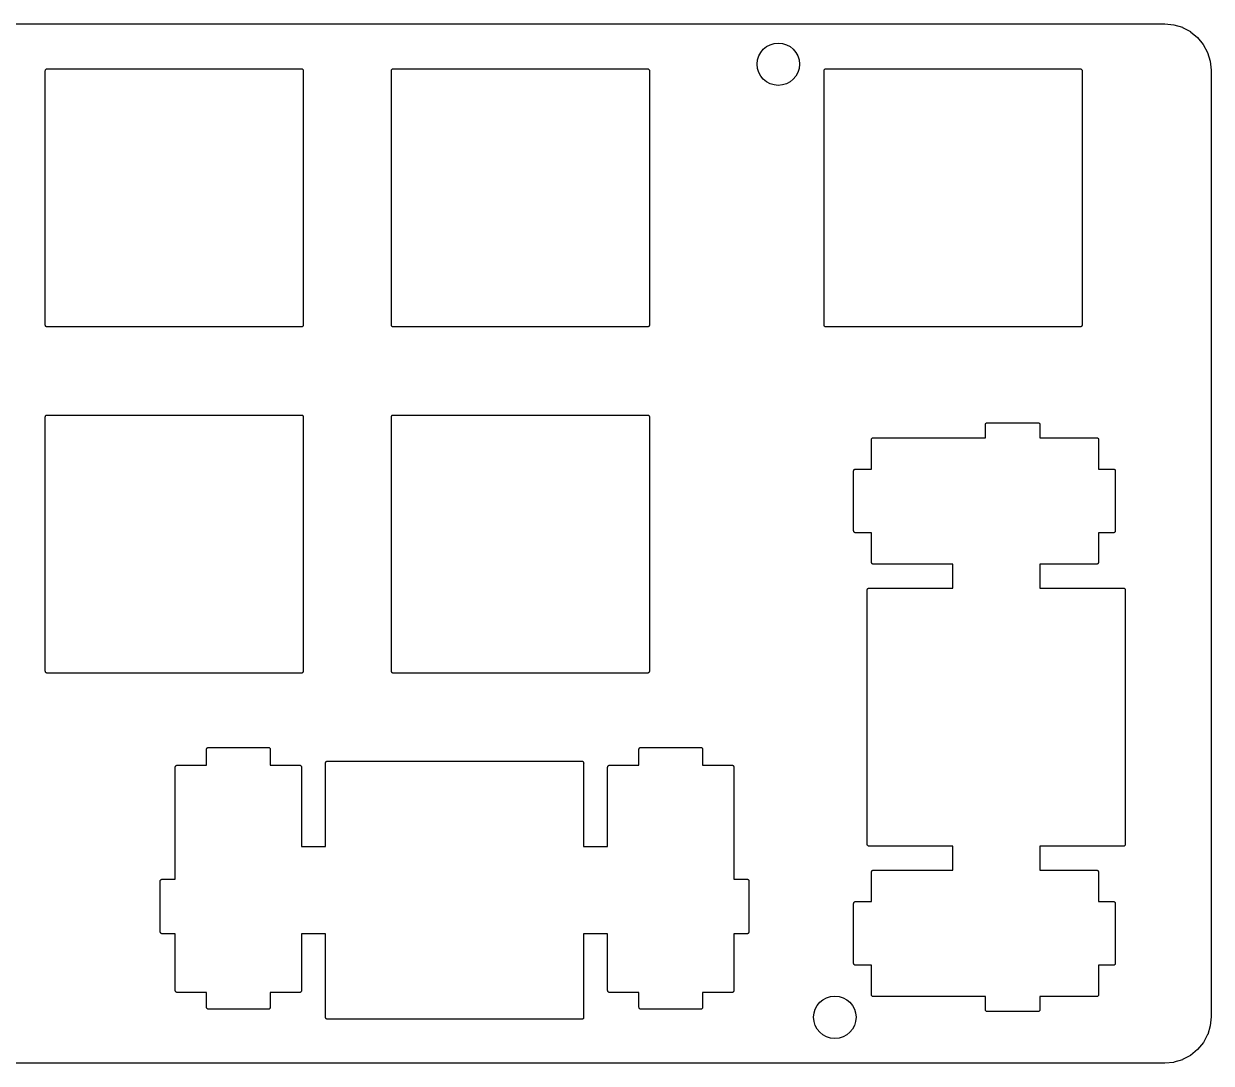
# Model space of a CAD drawing. Extents: x 1.1 to 10.48, y -5.52 to -3.27.
# Drawn here: x 7.903 to 10.476, y -5.518 to -3.266 of the extents above; entities that cross this region are included whole.
import ezdxf

# ---------------------------------------------------------------- set-up
doc = ezdxf.new("R2010")
doc.units = 0
doc.header["$MEASUREMENT"] = 0
doc.layers.get('DEFPOINTS').update_dxf_attribs({"linetype": 'CONTINUOUS'})
doc.layers.add('BLACK', color=7, linetype='CONTINUOUS')

msp = doc.modelspace()

# ---------------------------------------------------------------- linework, layer by layer
at = {"layer": 'BLACK', "linetype": 'CONTINUOUS'}
for p, q in [((1.2006, -3.26646), (10.37525, -3.26616)), ((10.37525, -3.26616), (10.37535, -3.26617)), ((10.37535, -3.26617), (10.37535, -3.26617)), ((10.37535, -3.26617), (10.37535, -3.26617)), ((10.37535, -3.26617), (10.37545, -3.26617)), ((10.37545, -3.26617), (10.37545, -3.26618)), ((10.37545, -3.26618), (10.39475, -3.26815)), ((10.39475, -3.26815), (10.39475, -3.26815)), ((10.39475, -3.26815), (10.39485, -3.26817)), ((10.39485, -3.26817), (10.39495, -3.26819)), ((10.39495, -3.26819), (10.41355, -3.27391)), ((10.41355, -3.27391), (10.41355, -3.27391)), ((10.41355, -3.27391), (10.41365, -3.27395)), ((10.41365, -3.27395), (10.41375, -3.27398)), ((10.41375, -3.27398), (10.43095, -3.28322)), ((10.43095, -3.28322), (10.43095, -3.28323)), ((10.43095, -3.28323), (10.43105, -3.28328)), ((10.43105, -3.28328), (10.43115, -3.28333)), ((10.43115, -3.28333), (10.44615, -3.29573)), ((10.44615, -3.29573), (10.44615, -3.29573)), ((10.44615, -3.29573), (10.44615, -3.29573)), ((10.44615, -3.29573), (10.44615, -3.29573)), ((10.44615, -3.29573), (10.44625, -3.2958)), ((10.44625, -3.2958), (10.44635, -3.29586)), ((10.44635, -3.29586), (10.45865, -3.31095)), ((10.45865, -3.31095), (10.45865, -3.31096)), ((10.45865, -3.31096), (10.45875, -3.31104)), ((10.45875, -3.31104), (10.45875, -3.31111)), ((10.45875, -3.31111), (10.46805, -3.32832)), ((10.46805, -3.32832), (10.46805, -3.32833)), ((10.46805, -3.32833), (10.46805, -3.32842)), ((10.46805, -3.32842), (10.46805, -3.3285)), ((10.46805, -3.3285), (10.47375, -3.34716)), ((7.94939, -3.36783), (7.94946, -3.36706)), ((7.94941, -3.36803), (7.94939, -3.36783)), ((7.94941, -3.91885), (7.94941, -3.36803)), ((7.94946, -3.36706), (7.94969, -3.36632)), ((7.94969, -3.36632), (7.95005, -3.36564)), ((7.95005, -3.36564), (7.95055, -3.36504)), ((7.95055, -3.36504), (7.95115, -3.36455)), ((7.95115, -3.36455), (7.95183, -3.36418)), ((7.95183, -3.36418), (7.95257, -3.36395)), ((7.95257, -3.36395), (7.95315, -3.3639)), ((7.95315, -3.3639), (7.95334, -3.36388)), ((7.95334, -3.36388), (7.95354, -3.3639)), ((7.95354, -3.3639), (8.50429, -3.3639)), ((8.50429, -3.3639), (8.50448, -3.36388)), ((8.50448, -3.36388), (8.50468, -3.3639)), ((8.50468, -3.3639), (8.50526, -3.36395)), ((8.50526, -3.36395), (8.506, -3.36418)), ((8.506, -3.36418), (8.50668, -3.36455)), ((8.50668, -3.36455), (8.50728, -3.36504)), ((8.50728, -3.36504), (8.50777, -3.36564)), ((8.50777, -3.36564), (8.50814, -3.36632)), ((8.50814, -3.36632), (8.50836, -3.36706)), ((8.50836, -3.36706), (8.50844, -3.36783)), ((8.50844, -3.36783), (8.50842, -3.36803)), ((8.50842, -3.36803), (8.50842, -3.91885)), ((8.69939, -3.36783), (8.69946, -3.36706)), ((8.69941, -3.36803), (8.69939, -3.36783)), ((8.69941, -3.91885), (8.69941, -3.36803)), ((8.69946, -3.36706), (8.69969, -3.36632)), ((8.69969, -3.36632), (8.70005, -3.36564)), ((8.70005, -3.36564), (8.70055, -3.36504)), ((8.70055, -3.36504), (8.70115, -3.36455)), ((8.70115, -3.36455), (8.70183, -3.36418)), ((8.70183, -3.36418), (8.70257, -3.36395)), ((8.70257, -3.36395), (8.70315, -3.3639)), ((8.70315, -3.3639), (8.70334, -3.36388)), ((8.70334, -3.36388), (8.70354, -3.3639)), ((8.70354, -3.3639), (9.25429, -3.3639)), ((9.25429, -3.3639), (9.25448, -3.36388)), ((9.25448, -3.36388), (9.25468, -3.3639)), ((9.25468, -3.3639), (9.25526, -3.36395)), ((9.25526, -3.36395), (9.256, -3.36418)), ((9.256, -3.36418), (9.25668, -3.36455)), ((9.25668, -3.36455), (9.25728, -3.36504)), ((9.25728, -3.36504), (9.25777, -3.36564)), ((9.25777, -3.36564), (9.25814, -3.36632)), ((9.25814, -3.36632), (9.25836, -3.36706)), ((9.25836, -3.36706), (9.25844, -3.36783)), ((9.25844, -3.36783), (9.25842, -3.36803)), ((9.25842, -3.36803), (9.25842, -3.91885)), ((9.63687, -3.36783), (9.63694, -3.36706)), ((9.63689, -3.36803), (9.63687, -3.36783)), ((9.63689, -3.91885), (9.63689, -3.36803)), ((9.63694, -3.36706), (9.63717, -3.36632)), ((9.63717, -3.36632), (9.63753, -3.36564)), ((9.63753, -3.36564), (9.63803, -3.36504)), ((9.63803, -3.36504), (9.63863, -3.36455)), ((9.63863, -3.36455), (9.63931, -3.36418)), ((9.63931, -3.36418), (9.64005, -3.36395)), ((9.64005, -3.36395), (9.64063, -3.3639)), ((9.64063, -3.3639), (9.64082, -3.36388)), ((9.64082, -3.36388), (9.64102, -3.3639)), ((9.64102, -3.3639), (10.1918, -3.3639)), ((10.1918, -3.3639), (10.192, -3.36388)), ((10.192, -3.36388), (10.1922, -3.3639)), ((10.1922, -3.3639), (10.1928, -3.36395)), ((10.1928, -3.36395), (10.1935, -3.36418)), ((10.1935, -3.36418), (10.1942, -3.36455)), ((10.1942, -3.36455), (10.1948, -3.36504)), ((10.1948, -3.36504), (10.1953, -3.36564)), ((10.1953, -3.36564), (10.1957, -3.36632)), ((10.1957, -3.36632), (10.1959, -3.36706)), ((10.1959, -3.36706), (10.196, -3.36783)), ((10.196, -3.36783), (10.1959, -3.36803)), ((10.1959, -3.36803), (10.1959, -3.91885)), ((10.47375, -3.34716), (10.47375, -3.34718)), ((10.47375, -3.34718), (10.47375, -3.34727)), ((10.47375, -3.34727), (10.47385, -3.34735)), ((10.47385, -3.34735), (10.47575, -3.36677)), ((10.47575, -3.36677), (10.47575, -3.36678)), ((10.47575, -3.36678), (10.47575, -3.36683)), ((10.47575, -3.36683), (10.47575, -3.36687)), ((10.47575, -3.36687), (10.47575, -3.3671)), ((10.47575, -3.3671), (10.47575, -3.3671)), ((10.47575, -3.3671), (10.47575, -3.36712)), ((10.47575, -3.36712), (10.47575, -3.36714)), ((10.47575, -3.36714), (10.47575, -3.36715)), ((10.47575, -3.36715), (10.47595, -5.41779)), ((7.94939, -3.91904), (7.94941, -3.91885)), ((7.94946, -3.91982), (7.94939, -3.91904)), ((7.94969, -3.92056), (7.94946, -3.91982)), ((7.95005, -3.92124), (7.94969, -3.92056)), ((7.95055, -3.92184), (7.95005, -3.92124)), ((7.95115, -3.92233), (7.95055, -3.92184)), ((7.95183, -3.9227), (7.95115, -3.92233)), ((7.95257, -3.92292), (7.95183, -3.9227)), ((7.95334, -3.923), (7.95257, -3.92292)), ((7.95354, -3.92298), (7.95334, -3.923)), ((8.50429, -3.92298), (7.95354, -3.92298)), ((8.50448, -3.923), (8.50429, -3.92298)), ((8.50468, -3.92298), (8.50448, -3.923)), ((8.50526, -3.92292), (8.50468, -3.92298)), ((8.506, -3.9227), (8.50526, -3.92292)), ((8.50668, -3.92233), (8.506, -3.9227)), ((8.50728, -3.92184), (8.50668, -3.92233)), ((8.50777, -3.92124), (8.50728, -3.92184)), ((8.50814, -3.92056), (8.50777, -3.92124)), ((8.50836, -3.91982), (8.50814, -3.92056)), ((8.50844, -3.91904), (8.50836, -3.91982)), ((8.50842, -3.91885), (8.50844, -3.91904)), ((8.69939, -3.91904), (8.69941, -3.91885)), ((8.69946, -3.91982), (8.69939, -3.91904)), ((8.69969, -3.92056), (8.69946, -3.91982)), ((8.70005, -3.92124), (8.69969, -3.92056)), ((8.70055, -3.92184), (8.70005, -3.92124)), ((8.70115, -3.92233), (8.70055, -3.92184)), ((8.70183, -3.9227), (8.70115, -3.92233)), ((8.70257, -3.92292), (8.70183, -3.9227)), ((8.70334, -3.923), (8.70257, -3.92292)), ((8.70354, -3.92298), (8.70334, -3.923)), ((9.25429, -3.92298), (8.70354, -3.92298)), ((9.25448, -3.923), (9.25429, -3.92298)), ((9.25468, -3.92298), (9.25448, -3.923)), ((9.25526, -3.92292), (9.25468, -3.92298)), ((9.256, -3.9227), (9.25526, -3.92292)), ((9.25668, -3.92233), (9.256, -3.9227)), ((9.25728, -3.92184), (9.25668, -3.92233)), ((9.25777, -3.92124), (9.25728, -3.92184)), ((9.25814, -3.92056), (9.25777, -3.92124)), ((9.25836, -3.91982), (9.25814, -3.92056)), ((9.25844, -3.91904), (9.25836, -3.91982)), ((9.25842, -3.91885), (9.25844, -3.91904)), ((9.63687, -3.91904), (9.63689, -3.91885)), ((9.63694, -3.91982), (9.63687, -3.91904)), ((9.63717, -3.92056), (9.63694, -3.91982)), ((9.63753, -3.92124), (9.63717, -3.92056)), ((9.63803, -3.92184), (9.63753, -3.92124)), ((9.63863, -3.92233), (9.63803, -3.92184)), ((9.63931, -3.9227), (9.63863, -3.92233)), ((9.64005, -3.92292), (9.63931, -3.9227)), ((9.64082, -3.923), (9.64005, -3.92292)), ((9.64102, -3.92298), (9.64082, -3.923)), ((10.1918, -3.92298), (9.64102, -3.92298)), ((10.192, -3.923), (10.1918, -3.92298)), ((10.1922, -3.92298), (10.192, -3.923)), ((10.1928, -3.92292), (10.1922, -3.92298)), ((10.1935, -3.9227), (10.1928, -3.92292)), ((10.1942, -3.92233), (10.1935, -3.9227)), ((10.1948, -3.92184), (10.1942, -3.92233)), ((10.1953, -3.92124), (10.1948, -3.92184)), ((10.1957, -3.92056), (10.1953, -3.92124)), ((10.1959, -3.91982), (10.1957, -3.92056)), ((10.1959, -3.91885), (10.196, -3.91904)), ((10.196, -3.91904), (10.1959, -3.91982)), ((7.94939, -4.11783), (7.94946, -4.11706)), ((7.94946, -4.11706), (7.94969, -4.11632)), ((7.94969, -4.11632), (7.95005, -4.11564)), ((7.95005, -4.11564), (7.95055, -4.11504)), ((7.95055, -4.11504), (7.95115, -4.11455)), ((7.95115, -4.11455), (7.95183, -4.11418)), ((7.95183, -4.11418), (7.95257, -4.11395)), ((7.95257, -4.11395), (7.95315, -4.1139)), ((7.95315, -4.1139), (7.95334, -4.11388)), ((7.95334, -4.11388), (7.95354, -4.1139)), ((7.95354, -4.1139), (8.50429, -4.1139)), ((8.50429, -4.1139), (8.50448, -4.11388)), ((8.50448, -4.11388), (8.50468, -4.1139)), ((8.50468, -4.1139), (8.50526, -4.11395)), ((8.50526, -4.11395), (8.506, -4.11418)), ((8.506, -4.11418), (8.50668, -4.11455)), ((8.50668, -4.11455), (8.50728, -4.11504)), ((8.50728, -4.11504), (8.50777, -4.11564)), ((8.50777, -4.11564), (8.50814, -4.11632)), ((8.50814, -4.11632), (8.50836, -4.11706)), ((8.50836, -4.11706), (8.50844, -4.11783)), ((8.69939, -4.11783), (8.69946, -4.11706)), ((8.69946, -4.11706), (8.69969, -4.11632)), ((8.69969, -4.11632), (8.70005, -4.11564)), ((8.70005, -4.11564), (8.70055, -4.11504)), ((8.70055, -4.11504), (8.70115, -4.11455)), ((8.70115, -4.11455), (8.70183, -4.11418)), ((8.70183, -4.11418), (8.70257, -4.11395)), ((8.70257, -4.11395), (8.70315, -4.1139)), ((8.70315, -4.1139), (8.70334, -4.11388)), ((8.70334, -4.11388), (8.70354, -4.1139)), ((8.70354, -4.1139), (9.25429, -4.1139)), ((9.25429, -4.1139), (9.25448, -4.11388)), ((9.25448, -4.11388), (9.25468, -4.1139)), ((9.25468, -4.1139), (9.25526, -4.11395)), ((9.25526, -4.11395), (9.256, -4.11418)), ((9.256, -4.11418), (9.25668, -4.11455)), ((9.25668, -4.11455), (9.25728, -4.11504)), ((9.25728, -4.11504), (9.25777, -4.11564)), ((9.25777, -4.11564), (9.25814, -4.11632)), ((9.25814, -4.11632), (9.25836, -4.11706)), ((9.25836, -4.11706), (9.25844, -4.11783)), ((7.94941, -4.11803), (7.94939, -4.11783)), ((7.94941, -4.66886), (7.94941, -4.11803)), ((8.50844, -4.11783), (8.50842, -4.11803)), ((8.50842, -4.11803), (8.50842, -4.66886)), ((8.69941, -4.11803), (8.69939, -4.11783)), ((8.69941, -4.66886), (8.69941, -4.11803)), ((9.25844, -4.11783), (9.25842, -4.11803)), ((9.25842, -4.11803), (9.25842, -4.66886)), ((9.98647, -4.13455), (9.98655, -4.13378)), ((9.98649, -4.13474), (9.98647, -4.13455)), ((9.98649, -4.16311), (9.98649, -4.13474)), ((9.98655, -4.13378), (9.98677, -4.13303)), ((9.98677, -4.13303), (9.98714, -4.13235)), ((9.98714, -4.13235), (9.98763, -4.13175)), ((9.98763, -4.13175), (9.98823, -4.13126)), ((9.98823, -4.13126), (9.98892, -4.13089)), ((9.98892, -4.13089), (9.98966, -4.13067)), ((9.98966, -4.13067), (9.99024, -4.13061)), ((9.99024, -4.13061), (9.99043, -4.13059)), ((9.99043, -4.13059), (9.99062, -4.13061)), ((9.99062, -4.13061), (10.1005, -4.13061)), ((10.1005, -4.13061), (10.1007, -4.13059)), ((10.1007, -4.13059), (10.1009, -4.13061)), ((10.1009, -4.13061), (10.1014, -4.13067)), ((10.1014, -4.13067), (10.1022, -4.13089)), ((10.1022, -4.13089), (10.1029, -4.13126)), ((10.1029, -4.13126), (10.1035, -4.13175)), ((10.1035, -4.13175), (10.104, -4.13235)), ((10.104, -4.13235), (10.1043, -4.13303)), ((10.1043, -4.13303), (10.1045, -4.13378)), ((10.1045, -4.13378), (10.1046, -4.13455)), ((10.1046, -4.13455), (10.1046, -4.13474)), ((10.1046, -4.13474), (10.1046, -4.16311)), ((9.73962, -4.16704), (9.7397, -4.16627)), ((9.73964, -4.16724), (9.73962, -4.16704)), ((9.73964, -4.23103), (9.73964, -4.16724)), ((9.7397, -4.16627), (9.73992, -4.16553)), ((9.73992, -4.16553), (9.74029, -4.16485)), ((9.74078, -4.16425), (9.74138, -4.16375)), ((9.74138, -4.16375), (9.74207, -4.16339)), ((9.74207, -4.16339), (9.74281, -4.16316)), ((9.74281, -4.16316), (9.74339, -4.16311)), ((9.74339, -4.16311), (9.74358, -4.16309)), ((9.74358, -4.16309), (9.74377, -4.16311)), ((9.74377, -4.16311), (9.98649, -4.16311)), ((10.1046, -4.16311), (10.2276, -4.16311)), ((10.2276, -4.16311), (10.2278, -4.16309)), ((10.2278, -4.16309), (10.228, -4.16311)), ((10.228, -4.16311), (10.2286, -4.16316)), ((10.2286, -4.16316), (10.2293, -4.16339)), ((10.2293, -4.16339), (10.23, -4.16375)), ((10.23, -4.16375), (10.2306, -4.16425)), ((10.2306, -4.16425), (10.2311, -4.16485)), ((10.2311, -4.16485), (10.2315, -4.16553)), ((10.2315, -4.16553), (10.2317, -4.16627)), ((10.2317, -4.16627), (10.2318, -4.16704)), ((10.2318, -4.16704), (10.2318, -4.16724)), ((10.2318, -4.16724), (10.2318, -4.23103)), ((9.70104, -4.23497), (9.70112, -4.2342)), ((9.70106, -4.23516), (9.70104, -4.23497)), ((9.70106, -4.36471), (9.70106, -4.23516)), ((9.70112, -4.2342), (9.70134, -4.23345)), ((9.70134, -4.23345), (9.70171, -4.23277)), ((9.70171, -4.23277), (9.7022, -4.23217)), ((9.7022, -4.23217), (9.7028, -4.23168)), ((9.7028, -4.23168), (9.70348, -4.23131)), ((9.70348, -4.23131), (9.70422, -4.23109)), ((9.70422, -4.23109), (9.7048, -4.23103)), ((9.7048, -4.23103), (9.705, -4.23101)), ((9.705, -4.23101), (9.70519, -4.23103)), ((9.70519, -4.23103), (9.73964, -4.23103)), ((10.2318, -4.23103), (10.2639, -4.23103)), ((10.2639, -4.23103), (10.2641, -4.23101)), ((10.2641, -4.23101), (10.2643, -4.23103)), ((10.2643, -4.23103), (10.2649, -4.23109)), ((10.2649, -4.23109), (10.2656, -4.23131)), ((10.2656, -4.23131), (10.2663, -4.23168)), ((10.2663, -4.23168), (10.2669, -4.23217)), ((10.2669, -4.23217), (10.2674, -4.23277)), ((10.2674, -4.23277), (10.2677, -4.23345)), ((10.2677, -4.23345), (10.268, -4.2342)), ((10.268, -4.2342), (10.268, -4.23497)), ((10.268, -4.23497), (10.268, -4.23516)), ((10.268, -4.23516), (10.268, -4.36471)), ((9.70104, -4.36491), (9.70106, -4.36471)), ((9.70112, -4.36568), (9.70104, -4.36491)), ((9.70134, -4.36642), (9.70112, -4.36568)), ((9.70171, -4.3671), (9.70134, -4.36642)), ((9.7022, -4.3677), (9.70171, -4.3671)), ((9.7028, -4.36819), (9.7022, -4.3677)), ((9.70348, -4.36856), (9.7028, -4.36819)), ((9.70422, -4.36879), (9.70348, -4.36856)), ((9.7048, -4.36884), (9.70422, -4.36879)), ((9.705, -4.36886), (9.7048, -4.36884)), ((9.70519, -4.36884), (9.705, -4.36886)), ((9.73964, -4.36884), (9.70519, -4.36884)), ((9.73964, -4.43264), (9.73964, -4.36884)), ((10.2639, -4.36884), (10.2318, -4.36884)), ((10.2318, -4.36884), (10.2318, -4.43264)), ((10.2641, -4.36886), (10.2639, -4.36884)), ((10.2643, -4.36884), (10.2641, -4.36886)), ((10.2649, -4.36879), (10.2643, -4.36884)), ((10.2656, -4.36856), (10.2649, -4.36879)), ((10.2663, -4.36819), (10.2656, -4.36856)), ((10.2669, -4.3677), (10.2663, -4.36819)), ((10.2674, -4.3671), (10.2669, -4.3677)), ((10.2677, -4.36642), (10.2674, -4.3671)), ((10.268, -4.36568), (10.2677, -4.36642)), ((10.268, -4.36471), (10.268, -4.36491)), ((10.268, -4.36491), (10.268, -4.36568)), ((9.73962, -4.43283), (9.73964, -4.43264)), ((9.7397, -4.4336), (9.73962, -4.43283)), ((9.73992, -4.43434), (9.7397, -4.4336)), ((9.74029, -4.43503), (9.73992, -4.43434)), ((9.74078, -4.43563), (9.74029, -4.43503)), ((9.74138, -4.43612), (9.74078, -4.43563)), ((9.74207, -4.43649), (9.74138, -4.43612)), ((9.74281, -4.43671), (9.74207, -4.43649)), ((9.74339, -4.43677), (9.74281, -4.43671)), ((9.74358, -4.43679), (9.74339, -4.43677)), ((9.74377, -4.43677), (9.74358, -4.43679)), ((9.91563, -4.43677), (9.74377, -4.43677)), ((9.91563, -4.4889), (9.91563, -4.43677)), ((10.2276, -4.43677), (10.1046, -4.43677)), ((10.1046, -4.43677), (10.1046, -4.4889)), ((10.2278, -4.43679), (10.2276, -4.43677)), ((10.228, -4.43677), (10.2278, -4.43679)), ((10.2286, -4.43671), (10.228, -4.43677)), ((10.2293, -4.43649), (10.2286, -4.43671)), ((10.23, -4.43612), (10.2293, -4.43649)), ((10.2306, -4.43563), (10.23, -4.43612)), ((10.2311, -4.43503), (10.2306, -4.43563)), ((10.2315, -4.43434), (10.2311, -4.43503)), ((10.2317, -4.4336), (10.2315, -4.43434)), ((10.2318, -4.43283), (10.2317, -4.4336)), ((10.2318, -4.43264), (10.2318, -4.43283)), ((9.73061, -4.49283), (9.73068, -4.49206)), ((9.73063, -4.49303), (9.73061, -4.49283)), ((9.73063, -5.0438), (9.73063, -4.49303)), ((9.73068, -4.49206), (9.73091, -4.49132)), ((9.73091, -4.49132), (9.73127, -4.49064)), ((9.73127, -4.49064), (9.73177, -4.49004)), ((9.73177, -4.49004), (9.73237, -4.48955)), ((9.73237, -4.48955), (9.73305, -4.48918)), ((9.73305, -4.48918), (9.73379, -4.48895)), ((9.73379, -4.48895), (9.73437, -4.4889)), ((9.73437, -4.4889), (9.73456, -4.48888)), ((9.73456, -4.48888), (9.73476, -4.4889)), ((9.73476, -4.4889), (9.91563, -4.4889)), ((10.1046, -4.4889), (10.2856, -4.4889)), ((10.2856, -4.4889), (10.2857, -4.48888)), ((10.2857, -4.48888), (10.2859, -4.4889)), ((10.2859, -4.4889), (10.2865, -4.48895)), ((10.2865, -4.48895), (10.2873, -4.48918)), ((10.2873, -4.48918), (10.2879, -4.48955)), ((10.2879, -4.48955), (10.2885, -4.49004)), ((10.2885, -4.49004), (10.289, -4.49064)), ((10.289, -4.49064), (10.2894, -4.49132)), ((10.2894, -4.49132), (10.2896, -4.49206)), ((10.2896, -4.49206), (10.2897, -4.49283)), ((10.2897, -4.49283), (10.2897, -4.49303)), ((10.2897, -4.49303), (10.2897, -5.0438)), ((7.94939, -4.66905), (7.94941, -4.66886)), ((7.94946, -4.66982), (7.94939, -4.66905)), ((7.94969, -4.67057), (7.94946, -4.66982)), ((7.95005, -4.67125), (7.94969, -4.67057)), ((7.95047, -4.67176), (7.95005, -4.67125)), ((7.95055, -4.67185), (7.95047, -4.67176)), ((7.95115, -4.67234), (7.95055, -4.67185)), ((7.95183, -4.67271), (7.95115, -4.67234)), ((7.95257, -4.67293), (7.95183, -4.67271)), ((7.95334, -4.67301), (7.95257, -4.67293)), ((7.95354, -4.67299), (7.95334, -4.67301)), ((8.50429, -4.67299), (7.95354, -4.67299)), ((8.50448, -4.67301), (8.50429, -4.67299)), ((8.50468, -4.67299), (8.50448, -4.67301)), ((8.50526, -4.67293), (8.50468, -4.67299)), ((8.506, -4.67271), (8.50526, -4.67293)), ((8.50668, -4.67234), (8.506, -4.67271)), ((8.50728, -4.67185), (8.50668, -4.67234)), ((8.50777, -4.67125), (8.50728, -4.67185)), ((8.50814, -4.67057), (8.50777, -4.67125)), ((8.50836, -4.66982), (8.50814, -4.67057)), ((8.50844, -4.66905), (8.50836, -4.66982)), ((8.50842, -4.66886), (8.50844, -4.66905)), ((8.69939, -4.66905), (8.69941, -4.66886)), ((8.69946, -4.66982), (8.69939, -4.66905)), ((8.69969, -4.67057), (8.69946, -4.66982)), ((8.70005, -4.67125), (8.69969, -4.67057)), ((8.70047, -4.67176), (8.70005, -4.67125)), ((8.70055, -4.67185), (8.70047, -4.67176)), ((8.70115, -4.67234), (8.70055, -4.67185)), ((8.70183, -4.67271), (8.70115, -4.67234)), ((8.70257, -4.67293), (8.70183, -4.67271)), ((8.70334, -4.67301), (8.70257, -4.67293)), ((8.70354, -4.67299), (8.70334, -4.67301)), ((9.25429, -4.67299), (8.70354, -4.67299)), ((9.25448, -4.67301), (9.25429, -4.67299)), ((9.25468, -4.67299), (9.25448, -4.67301)), ((9.25526, -4.67293), (9.25468, -4.67299)), ((9.256, -4.67271), (9.25526, -4.67293)), ((9.25668, -4.67234), (9.256, -4.67271)), ((9.25728, -4.67185), (9.25668, -4.67234)), ((9.25777, -4.67125), (9.25728, -4.67185)), ((9.25814, -4.67057), (9.25777, -4.67125)), ((9.25836, -4.66982), (9.25814, -4.67057)), ((9.25844, -4.66905), (9.25836, -4.66982)), ((9.25842, -4.66886), (9.25844, -4.66905)), ((8.29885, -4.83807), (8.29893, -4.8373)), ((8.29893, -4.8373), (8.29915, -4.83655)), ((8.29915, -4.83655), (8.29952, -4.83587)), ((8.29952, -4.83587), (8.30001, -4.83527)), ((8.30001, -4.83527), (8.30061, -4.83478)), ((8.30061, -4.83478), (8.30129, -4.83441)), ((8.30129, -4.83441), (8.30203, -4.83419)), ((8.30203, -4.83419), (8.30261, -4.83413)), ((8.30261, -4.83413), (8.30281, -4.83411)), ((8.30281, -4.83411), (8.303, -4.83413)), ((8.303, -4.83413), (8.43255, -4.83413)), ((8.43255, -4.83413), (8.43274, -4.83411)), ((8.43274, -4.83411), (8.43294, -4.83413)), ((8.43294, -4.83413), (8.43352, -4.83419)), ((8.43352, -4.83419), (8.43426, -4.83441)), ((8.43426, -4.83441), (8.43494, -4.83478)), ((8.43494, -4.83478), (8.43554, -4.83527)), ((8.43554, -4.83527), (8.43603, -4.83587)), ((8.43603, -4.83587), (8.4364, -4.83655)), ((8.4364, -4.83655), (8.43662, -4.8373)), ((8.43662, -4.8373), (8.4367, -4.83807)), ((9.23586, -4.83807), (9.23594, -4.8373)), ((9.23594, -4.8373), (9.23616, -4.83655)), ((9.23616, -4.83655), (9.23653, -4.83587)), ((9.23653, -4.83587), (9.23702, -4.83527)), ((9.23702, -4.83527), (9.23762, -4.83478)), ((9.23762, -4.83478), (9.23831, -4.83441)), ((9.23831, -4.83441), (9.23905, -4.83419)), ((9.23905, -4.83419), (9.23963, -4.83413)), ((9.23963, -4.83413), (9.23982, -4.83411)), ((9.23982, -4.83411), (9.24001, -4.83413)), ((9.24001, -4.83413), (9.36956, -4.83413)), ((9.36956, -4.83413), (9.36976, -4.83411)), ((9.36976, -4.83411), (9.36995, -4.83413)), ((9.36995, -4.83413), (9.37053, -4.83419)), ((9.37053, -4.83419), (9.37127, -4.83441)), ((9.37127, -4.83441), (9.37195, -4.83478)), ((9.37195, -4.83478), (9.37255, -4.83527)), ((9.37255, -4.83527), (9.37305, -4.83587)), ((9.37305, -4.83587), (9.37341, -4.83655)), ((9.37341, -4.83655), (9.37364, -4.8373)), ((9.37364, -4.8373), (9.37371, -4.83807)), ((8.29887, -4.83826), (8.29885, -4.83807)), ((8.29887, -4.87271), (8.29887, -4.83826)), ((8.4367, -4.83807), (8.43668, -4.83826)), ((8.43668, -4.83826), (8.43668, -4.87271)), ((9.23588, -4.83826), (9.23586, -4.83807)), ((9.23588, -4.87271), (9.23588, -4.83826)), ((9.37371, -4.83807), (9.37369, -4.83826)), ((9.37369, -4.83826), (9.37369, -4.87271)), ((8.23098, -4.87665), (8.23106, -4.87588)), ((8.231, -4.87684), (8.23098, -4.87665)), ((8.231, -5.11956), (8.231, -4.87684)), ((8.23106, -4.87588), (8.23128, -4.87514)), ((8.23128, -4.87514), (8.23165, -4.87445)), ((8.23165, -4.87445), (8.23214, -4.87385)), ((8.23214, -4.87385), (8.23274, -4.87336)), ((8.23274, -4.87336), (8.23342, -4.873)), ((8.23342, -4.873), (8.23416, -4.87277)), ((8.23416, -4.87277), (8.23474, -4.87271)), ((8.23474, -4.87271), (8.23494, -4.87269)), ((8.23494, -4.87269), (8.23513, -4.87271)), ((8.23513, -4.87271), (8.29887, -4.87271)), ((8.43668, -4.87271), (8.50042, -4.87271)), ((8.50042, -4.87271), (8.50061, -4.87269)), ((8.50061, -4.87269), (8.50081, -4.87271)), ((8.50081, -4.87271), (8.50139, -4.87277)), ((8.50139, -4.87277), (8.50213, -4.873)), ((8.50213, -4.873), (8.50281, -4.87336)), ((8.50281, -4.87336), (8.50341, -4.87385)), ((8.50341, -4.87385), (8.5039, -4.87445)), ((8.5039, -4.87445), (8.50427, -4.87514)), ((8.50427, -4.87514), (8.50449, -4.87588)), ((8.50449, -4.87588), (8.50457, -4.87665)), ((8.50457, -4.87665), (8.50455, -4.87684)), ((8.50455, -4.87684), (8.50455, -5.0487)), ((8.55677, -4.86763), (8.55685, -4.86686)), ((8.55679, -4.86783), (8.55677, -4.86763)), ((8.55679, -5.0487), (8.55679, -4.86783)), ((8.55685, -4.86686), (8.55707, -4.86612)), ((8.55707, -4.86612), (8.55744, -4.86544)), ((8.55744, -4.86544), (8.55793, -4.86484)), ((8.55793, -4.86484), (8.55853, -4.86435)), ((8.55853, -4.86435), (8.55921, -4.86398)), ((8.55921, -4.86398), (8.55996, -4.86375)), ((8.55996, -4.86375), (8.56054, -4.8637)), ((8.56054, -4.8637), (8.56073, -4.86368)), ((8.56073, -4.86368), (8.56092, -4.8637)), ((8.56092, -4.8637), (9.1117, -4.8637)), ((9.1117, -4.8637), (9.11189, -4.86368)), ((9.11189, -4.86368), (9.11208, -4.8637)), ((9.11208, -4.8637), (9.11266, -4.86375)), ((9.11266, -4.86375), (9.1134, -4.86398)), ((9.1134, -4.86398), (9.11409, -4.86435)), ((9.11409, -4.86435), (9.11469, -4.86484)), ((9.11469, -4.86484), (9.11518, -4.86544)), ((9.11518, -4.86544), (9.1152, -4.86547)), ((9.1152, -4.86547), (9.11533, -4.86564)), ((9.11533, -4.86564), (9.1157, -4.86632)), ((9.1157, -4.86632), (9.11592, -4.86706)), ((9.11592, -4.86706), (9.116, -4.86783)), ((9.116, -4.86783), (9.11598, -4.86803)), ((9.11598, -4.86803), (9.11598, -5.0487)), ((9.16794, -4.87665), (9.16801, -4.87588)), ((9.16796, -4.87684), (9.16794, -4.87665)), ((9.16796, -5.0487), (9.16796, -4.87684)), ((9.16801, -4.87588), (9.16824, -4.87514)), ((9.16824, -4.87514), (9.1686, -4.87445)), ((9.1686, -4.87445), (9.1691, -4.87385)), ((9.1691, -4.87385), (9.1697, -4.87336)), ((9.1697, -4.87336), (9.17038, -4.873)), ((9.17038, -4.873), (9.17112, -4.87277)), ((9.17112, -4.87277), (9.1717, -4.87271)), ((9.1717, -4.87271), (9.17189, -4.87269)), ((9.17189, -4.87269), (9.17209, -4.87271)), ((9.17209, -4.87271), (9.23588, -4.87271)), ((9.37369, -4.87271), (9.43749, -4.87271)), ((9.43749, -4.87271), (9.43768, -4.87269)), ((9.43768, -4.87269), (9.43787, -4.87271)), ((9.43787, -4.87271), (9.43845, -4.87277)), ((9.43845, -4.87277), (9.43919, -4.873)), ((9.43919, -4.873), (9.43988, -4.87336)), ((9.43988, -4.87336), (9.44048, -4.87385)), ((9.44048, -4.87385), (9.44097, -4.87445)), ((9.44097, -4.87445), (9.44134, -4.87514)), ((9.44134, -4.87514), (9.44156, -4.87588)), ((9.44156, -4.87588), (9.44164, -4.87665)), ((9.44164, -4.87665), (9.44162, -4.87684)), ((9.44162, -4.87684), (9.44162, -5.11956)), ((8.50455, -5.0487), (8.55679, -5.0487)), ((9.11598, -5.0487), (9.16796, -5.0487)), ((9.73061, -5.044), (9.73063, -5.0438)), ((9.73068, -5.04477), (9.73061, -5.044)), ((9.73091, -5.04551), (9.73068, -5.04477)), ((9.73127, -5.04619), (9.73091, -5.04551)), ((9.73177, -5.04679), (9.73127, -5.04619)), ((9.73237, -5.04729), (9.73177, -5.04679)), ((9.73305, -5.04765), (9.73237, -5.04729)), ((9.73379, -5.04788), (9.73305, -5.04765)), ((9.73437, -5.04793), (9.73379, -5.04788)), ((9.73456, -5.04795), (9.73437, -5.04793)), ((9.73476, -5.04793), (9.73456, -5.04795)), ((9.91563, -5.04793), (9.73476, -5.04793)), ((9.91563, -5.10017), (9.91563, -5.04793)), ((10.2856, -5.04793), (10.1046, -5.04793)), ((10.1046, -5.04793), (10.1046, -5.10017)), ((10.2857, -5.04795), (10.2856, -5.04793)), ((10.2859, -5.04793), (10.2857, -5.04795)), ((10.2865, -5.04788), (10.2859, -5.04793)), ((10.2873, -5.04765), (10.2865, -5.04788)), ((10.2879, -5.04729), (10.2873, -5.04765)), ((10.2885, -5.04679), (10.2879, -5.04729)), ((10.289, -5.04619), (10.2885, -5.04679)), ((10.2894, -5.04551), (10.289, -5.04619)), ((10.2896, -5.04477), (10.2894, -5.04551)), ((10.2897, -5.044), (10.2896, -5.04477)), ((10.2897, -5.0438), (10.2897, -5.044)), ((8.19915, -5.1213), (8.19964, -5.1207)), ((8.19964, -5.1207), (8.20024, -5.12021)), ((8.20024, -5.12021), (8.20092, -5.11985)), ((8.20092, -5.11985), (8.20167, -5.11962)), ((8.20167, -5.11962), (8.20224, -5.11956)), ((8.20224, -5.11956), (8.20244, -5.11954)), ((8.20244, -5.11954), (8.20263, -5.11956)), ((8.20263, -5.11956), (8.231, -5.11956)), ((9.44162, -5.11956), (9.46998, -5.11956)), ((9.46998, -5.11956), (9.47018, -5.11954)), ((9.47018, -5.11954), (9.47037, -5.11956)), ((9.47037, -5.11956), (9.47095, -5.11962)), ((9.47095, -5.11962), (9.47169, -5.11985)), ((9.47169, -5.11985), (9.47237, -5.12021)), ((9.47237, -5.12021), (9.47297, -5.1207)), ((9.47297, -5.1207), (9.47347, -5.1213)), ((9.73962, -5.10411), (9.7397, -5.10334)), ((9.73964, -5.1043), (9.73962, -5.10411)), ((9.73964, -5.16804), (9.73964, -5.1043)), ((9.7397, -5.10334), (9.73992, -5.1026)), ((9.73992, -5.1026), (9.74029, -5.10191)), ((9.74029, -5.10191), (9.74078, -5.10131)), ((9.74078, -5.10131), (9.74138, -5.10082)), ((9.74138, -5.10082), (9.74207, -5.10046)), ((9.74207, -5.10046), (9.74281, -5.10023)), ((9.74281, -5.10023), (9.74339, -5.10017)), ((9.74339, -5.10017), (9.74358, -5.10015)), ((9.74358, -5.10015), (9.74377, -5.10017)), ((9.74377, -5.10017), (9.91563, -5.10017)), ((10.1046, -5.10017), (10.2276, -5.10017)), ((10.2276, -5.10017), (10.2278, -5.10015)), ((10.2278, -5.10015), (10.228, -5.10017)), ((10.228, -5.10017), (10.2286, -5.10023)), ((10.2286, -5.10023), (10.2293, -5.10046)), ((10.2293, -5.10046), (10.23, -5.10082)), ((10.23, -5.10082), (10.2306, -5.10131)), ((10.2306, -5.10131), (10.2311, -5.10191)), ((10.2311, -5.10191), (10.2315, -5.1026)), ((10.2315, -5.1026), (10.2317, -5.10334)), ((10.2317, -5.10334), (10.2318, -5.10411)), ((10.2318, -5.10411), (10.2318, -5.1043)), ((10.2318, -5.1043), (10.2318, -5.16804)), ((8.19848, -5.1235), (8.19856, -5.12273)), ((8.1985, -5.12369), (8.19848, -5.1235)), ((8.1985, -5.23354), (8.1985, -5.12369)), ((8.19856, -5.12273), (8.19878, -5.12199)), ((8.19878, -5.12199), (8.19915, -5.1213)), ((9.47347, -5.1213), (9.47383, -5.12199)), ((9.47383, -5.12199), (9.47406, -5.12273)), ((9.47406, -5.12273), (9.47413, -5.1235)), ((9.47413, -5.1235), (9.47411, -5.12369)), ((9.47411, -5.12369), (9.47411, -5.23354)), ((9.70104, -5.17198), (9.70112, -5.17121)), ((9.70106, -5.17217), (9.70104, -5.17198)), ((9.70106, -5.30173), (9.70106, -5.17217)), ((9.70112, -5.17121), (9.70134, -5.17047)), ((9.70134, -5.17047), (9.70171, -5.16978)), ((9.70171, -5.16978), (9.7022, -5.16918)), ((9.7022, -5.16918), (9.7028, -5.16869)), ((9.7028, -5.16869), (9.70348, -5.16833)), ((9.70348, -5.16833), (9.70422, -5.1681)), ((9.70422, -5.1681), (9.7048, -5.16804)), ((9.7048, -5.16804), (9.705, -5.16803)), ((9.705, -5.16803), (9.70519, -5.16804)), ((9.70519, -5.16804), (9.73964, -5.16804)), ((10.2318, -5.16804), (10.2639, -5.16804)), ((10.2639, -5.16804), (10.2641, -5.16803)), ((10.2641, -5.16803), (10.2643, -5.16804)), ((10.2643, -5.16804), (10.2649, -5.1681)), ((10.2649, -5.1681), (10.2656, -5.16833)), ((10.2656, -5.16833), (10.2663, -5.16869)), ((10.2663, -5.16869), (10.2669, -5.16918)), ((10.2669, -5.16918), (10.2674, -5.16978)), ((10.2674, -5.16978), (10.2677, -5.17047)), ((10.2677, -5.17047), (10.268, -5.17121)), ((10.268, -5.17121), (10.268, -5.17198)), ((10.268, -5.17198), (10.268, -5.17217)), ((10.268, -5.17217), (10.268, -5.30173)), ((8.19848, -5.23374), (8.1985, -5.23354)), ((8.19856, -5.23451), (8.19848, -5.23374)), ((8.19878, -5.23525), (8.19856, -5.23451)), ((8.19915, -5.23593), (8.19878, -5.23525)), ((8.19964, -5.23653), (8.19915, -5.23593)), ((8.20024, -5.23703), (8.19964, -5.23653)), ((8.20092, -5.23739), (8.20024, -5.23703)), ((8.20167, -5.23762), (8.20092, -5.23739)), ((8.20224, -5.23767), (8.20167, -5.23762)), ((8.20244, -5.23769), (8.20224, -5.23767)), ((8.20263, -5.23767), (8.20244, -5.23769)), ((8.231, -5.23767), (8.20263, -5.23767)), ((8.231, -5.36071), (8.231, -5.23767)), ((8.55679, -5.23767), (8.50455, -5.23767)), ((8.50455, -5.23767), (8.50455, -5.36071)), ((8.55679, -5.41862), (8.55679, -5.23767)), ((9.16796, -5.23767), (9.11598, -5.23767)), ((9.11598, -5.23767), (9.11598, -5.41886)), ((9.16796, -5.36071), (9.16796, -5.23767)), ((9.46998, -5.23767), (9.44162, -5.23767)), ((9.44162, -5.23767), (9.44162, -5.36071)), ((9.47018, -5.23769), (9.46998, -5.23767)), ((9.47037, -5.23767), (9.47018, -5.23769)), ((9.47095, -5.23762), (9.47037, -5.23767)), ((9.47169, -5.23739), (9.47095, -5.23762)), ((9.47237, -5.23703), (9.47169, -5.23739)), ((9.47297, -5.23653), (9.47237, -5.23703)), ((9.47347, -5.23593), (9.47297, -5.23653)), ((9.47383, -5.23525), (9.47347, -5.23593)), ((9.47406, -5.23451), (9.47383, -5.23525)), ((9.47413, -5.23374), (9.47406, -5.23451)), ((9.47411, -5.23354), (9.47413, -5.23374)), ((9.70104, -5.30192), (9.70106, -5.30173)), ((9.70112, -5.30269), (9.70104, -5.30192)), ((9.70134, -5.30343), (9.70112, -5.30269)), ((9.70171, -5.30412), (9.70134, -5.30343)), ((9.7022, -5.30472), (9.70171, -5.30412)), ((9.7028, -5.30521), (9.7022, -5.30472)), ((9.70348, -5.30557), (9.7028, -5.30521)), ((9.70422, -5.3058), (9.70348, -5.30557)), ((9.7048, -5.30586), (9.70422, -5.3058)), ((9.705, -5.30587), (9.7048, -5.30586)), ((9.70519, -5.30586), (9.705, -5.30587)), ((9.73964, -5.30586), (9.70519, -5.30586)), ((9.73964, -5.3696), (9.73964, -5.30586)), ((10.2639, -5.30586), (10.2318, -5.30586)), ((10.2318, -5.30586), (10.2318, -5.3696)), ((10.2641, -5.30587), (10.2639, -5.30586)), ((10.2643, -5.30586), (10.2641, -5.30587)), ((10.2649, -5.3058), (10.2643, -5.30586)), ((10.2656, -5.30557), (10.2649, -5.3058)), ((10.2663, -5.30521), (10.2656, -5.30557)), ((10.2669, -5.30472), (10.2663, -5.30521)), ((10.2674, -5.30412), (10.2669, -5.30472)), ((10.2677, -5.30343), (10.2674, -5.30412)), ((10.268, -5.30269), (10.2677, -5.30343)), ((10.268, -5.30173), (10.268, -5.30192)), ((10.268, -5.30192), (10.268, -5.30269)), ((8.23098, -5.3609), (8.231, -5.36071)), ((8.23106, -5.36167), (8.23098, -5.3609)), ((8.23128, -5.36242), (8.23106, -5.36167)), ((8.23165, -5.3631), (8.23128, -5.36242)), ((8.23214, -5.3637), (8.23165, -5.3631)), ((8.23274, -5.36419), (8.23214, -5.3637)), ((8.23342, -5.36456), (8.23274, -5.36419)), ((8.23416, -5.36478), (8.23342, -5.36456)), ((8.23474, -5.36484), (8.23416, -5.36478)), ((8.23494, -5.36486), (8.23474, -5.36484)), ((8.23513, -5.36484), (8.23494, -5.36486)), ((8.29887, -5.36484), (8.23513, -5.36484)), ((8.29887, -5.39697), (8.29887, -5.36484)), ((8.50042, -5.36484), (8.43668, -5.36484)), ((8.43668, -5.36484), (8.43668, -5.39697)), ((8.50061, -5.36486), (8.50042, -5.36484)), ((8.50081, -5.36484), (8.50061, -5.36486)), ((8.50139, -5.36478), (8.50081, -5.36484)), ((8.50213, -5.36456), (8.50139, -5.36478)), ((8.50281, -5.36419), (8.50213, -5.36456)), ((8.50341, -5.3637), (8.50281, -5.36419)), ((8.5039, -5.3631), (8.50341, -5.3637)), ((8.50427, -5.36242), (8.5039, -5.3631)), ((8.50449, -5.36167), (8.50427, -5.36242)), ((8.50457, -5.3609), (8.50449, -5.36167)), ((8.50455, -5.36071), (8.50457, -5.3609)), ((9.16794, -5.3609), (9.16796, -5.36071)), ((9.16801, -5.36167), (9.16794, -5.3609)), ((9.16824, -5.36242), (9.16801, -5.36167)), ((9.1686, -5.3631), (9.16824, -5.36242)), ((9.1691, -5.3637), (9.1686, -5.3631)), ((9.1697, -5.36419), (9.1691, -5.3637)), ((9.17038, -5.36456), (9.1697, -5.36419)), ((9.17112, -5.36478), (9.17038, -5.36456)), ((9.1717, -5.36484), (9.17112, -5.36478)), ((9.17189, -5.36486), (9.1717, -5.36484)), ((9.17209, -5.36484), (9.17189, -5.36486)), ((9.23588, -5.36484), (9.17209, -5.36484)), ((9.23588, -5.39697), (9.23588, -5.36484)), ((9.43749, -5.36484), (9.37369, -5.36484)), ((9.37369, -5.36484), (9.37369, -5.39697)), ((9.43768, -5.36486), (9.43749, -5.36484)), ((9.43787, -5.36484), (9.43768, -5.36486)), ((9.43845, -5.36478), (9.43787, -5.36484)), ((9.43919, -5.36456), (9.43845, -5.36478)), ((9.43988, -5.36419), (9.43919, -5.36456)), ((9.44048, -5.3637), (9.43988, -5.36419)), ((9.44097, -5.3631), (9.44048, -5.3637)), ((9.44134, -5.36242), (9.44097, -5.3631)), ((9.44156, -5.36167), (9.44134, -5.36242)), ((9.44164, -5.3609), (9.44156, -5.36167)), ((9.44162, -5.36071), (9.44164, -5.3609)), ((9.73962, -5.36979), (9.73964, -5.3696)), ((9.7397, -5.37056), (9.73962, -5.36979)), ((9.73992, -5.3713), (9.7397, -5.37056)), ((9.74029, -5.37199), (9.73992, -5.3713)), ((9.74078, -5.37259), (9.74029, -5.37199)), ((9.74138, -5.37308), (9.74078, -5.37259)), ((9.74207, -5.37344), (9.74138, -5.37308)), ((9.74281, -5.37367), (9.74207, -5.37344)), ((9.74339, -5.37373), (9.74281, -5.37367)), ((9.74358, -5.37375), (9.74339, -5.37373)), ((9.74377, -5.37373), (9.74358, -5.37375)), ((9.98649, -5.37373), (9.74377, -5.37373)), ((9.98649, -5.40209), (9.98649, -5.37373)), ((10.2276, -5.37373), (10.1046, -5.37373)), ((10.1046, -5.37373), (10.1046, -5.40209)), ((10.2278, -5.37375), (10.2276, -5.37373)), ((10.228, -5.37373), (10.2278, -5.37375)), ((10.2286, -5.37367), (10.228, -5.37373)), ((10.2293, -5.37344), (10.2286, -5.37367)), ((10.23, -5.37308), (10.2293, -5.37344)), ((10.2306, -5.37259), (10.23, -5.37308)), ((10.2311, -5.37199), (10.2306, -5.37259)), ((10.2315, -5.3713), (10.2311, -5.37199)), ((10.2317, -5.37056), (10.2315, -5.3713)), ((10.2318, -5.36979), (10.2317, -5.37056)), ((10.2318, -5.3696), (10.2318, -5.36979)), ((8.29885, -5.39716), (8.29887, -5.39697)), ((8.29893, -5.39793), (8.29885, -5.39716)), ((8.29915, -5.39868), (8.29893, -5.39793)), ((8.29952, -5.39936), (8.29915, -5.39868)), ((8.30001, -5.39996), (8.29952, -5.39936)), ((8.30061, -5.40045), (8.30001, -5.39996)), ((8.30129, -5.40082), (8.30061, -5.40045)), ((8.30203, -5.40104), (8.30129, -5.40082)), ((8.30261, -5.4011), (8.30203, -5.40104)), ((8.30281, -5.40112), (8.30261, -5.4011)), ((8.303, -5.4011), (8.30281, -5.40112)), ((8.43255, -5.4011), (8.303, -5.4011)), ((8.43274, -5.40112), (8.43255, -5.4011)), ((8.43294, -5.4011), (8.43274, -5.40112)), ((8.43352, -5.40104), (8.43294, -5.4011)), ((8.43426, -5.40082), (8.43352, -5.40104)), ((8.43494, -5.40045), (8.43426, -5.40082)), ((8.43554, -5.39996), (8.43494, -5.40045)), ((8.43603, -5.39936), (8.43554, -5.39996)), ((8.4364, -5.39868), (8.43603, -5.39936)), ((8.43662, -5.39793), (8.4364, -5.39868)), ((8.4367, -5.39716), (8.43662, -5.39793)), ((8.43668, -5.39697), (8.4367, -5.39716)), ((9.23586, -5.39716), (9.23588, -5.39697)), ((9.23594, -5.39793), (9.23586, -5.39716)), ((9.23616, -5.39868), (9.23594, -5.39793)), ((9.23653, -5.39936), (9.23616, -5.39868)), ((9.23702, -5.39996), (9.23653, -5.39936)), ((9.23762, -5.40045), (9.23702, -5.39996)), ((9.23831, -5.40082), (9.23762, -5.40045)), ((9.23905, -5.40104), (9.23831, -5.40082)), ((9.23963, -5.4011), (9.23905, -5.40104)), ((9.23982, -5.40112), (9.23963, -5.4011)), ((9.24001, -5.4011), (9.23982, -5.40112)), ((9.36956, -5.4011), (9.24001, -5.4011)), ((9.36976, -5.40112), (9.36956, -5.4011)), ((9.36995, -5.4011), (9.36976, -5.40112)), ((9.37053, -5.40104), (9.36995, -5.4011)), ((9.37127, -5.40082), (9.37053, -5.40104)), ((9.37195, -5.40045), (9.37127, -5.40082)), ((9.37255, -5.39996), (9.37195, -5.40045)), ((9.37305, -5.39936), (9.37255, -5.39996)), ((9.37341, -5.39868), (9.37305, -5.39936)), ((9.37364, -5.39793), (9.37341, -5.39868)), ((9.37371, -5.39716), (9.37364, -5.39793)), ((9.37369, -5.39697), (9.37371, -5.39716)), ((9.98647, -5.40229), (9.98649, -5.40209)), ((9.98655, -5.40306), (9.98647, -5.40229)), ((9.98677, -5.4038), (9.98655, -5.40306)), ((9.98714, -5.40449), (9.98677, -5.4038)), ((10.1043, -5.4038), (10.104, -5.40449)), ((10.1045, -5.40306), (10.1043, -5.4038)), ((10.1046, -5.40229), (10.1045, -5.40306)), ((10.1046, -5.40209), (10.1046, -5.40229)), ((8.55677, -5.41882), (8.55679, -5.41862)), ((8.55685, -5.41959), (8.55677, -5.41882)), ((8.55707, -5.42033), (8.55685, -5.41959)), ((8.55713, -5.42043), (8.55707, -5.42033)), ((8.55717, -5.42057), (8.55713, -5.42043)), ((8.55753, -5.42125), (8.55717, -5.42057)), ((8.55803, -5.42185), (8.55753, -5.42125)), ((8.55863, -5.42234), (8.55803, -5.42185)), ((8.55931, -5.42271), (8.55863, -5.42234)), ((8.56005, -5.42293), (8.55931, -5.42271)), ((8.56082, -5.42301), (8.56005, -5.42293)), ((8.56102, -5.42299), (8.56082, -5.42301)), ((9.11185, -5.42299), (8.56102, -5.42299)), ((9.11204, -5.42301), (9.11185, -5.42299)), ((9.11224, -5.42299), (9.11204, -5.42301)), ((9.11282, -5.42293), (9.11224, -5.42299)), ((9.11356, -5.42271), (9.11282, -5.42293)), ((9.11424, -5.42234), (9.11356, -5.42271)), ((9.11484, -5.42185), (9.11424, -5.42234)), ((9.11533, -5.42125), (9.11484, -5.42185)), ((9.1157, -5.42057), (9.11533, -5.42125)), ((9.11592, -5.41982), (9.1157, -5.42057)), ((9.116, -5.41905), (9.11592, -5.41982)), ((9.11598, -5.41886), (9.116, -5.41905)), ((9.98763, -5.40508), (9.98714, -5.40449)), ((9.98823, -5.40558), (9.98763, -5.40508)), ((9.98892, -5.40594), (9.98823, -5.40558)), ((9.98966, -5.40617), (9.98892, -5.40594)), ((9.99024, -5.40622), (9.98966, -5.40617)), ((9.99043, -5.40624), (9.99024, -5.40622)), ((9.99062, -5.40622), (9.99043, -5.40624)), ((10.1005, -5.40622), (9.99062, -5.40622)), ((10.1007, -5.40624), (10.1005, -5.40622)), ((10.1009, -5.40622), (10.1007, -5.40624)), ((10.1014, -5.40617), (10.1009, -5.40622)), ((10.1022, -5.40594), (10.1014, -5.40617)), ((10.1029, -5.40558), (10.1022, -5.40594)), ((10.1035, -5.40508), (10.1029, -5.40558)), ((10.104, -5.40449), (10.1035, -5.40508)), ((10.47595, -5.41794), (10.47395, -5.43726)), ((10.47595, -5.41779), (10.47595, -5.41784)), ((10.47595, -5.41784), (10.47595, -5.41784)), ((10.47595, -5.41784), (10.47595, -5.41786)), ((10.47595, -5.41786), (10.47595, -5.41794)), ((10.47595, -5.41794), (10.47595, -5.41794)), ((10.47395, -5.43745), (10.46825, -5.45611)), ((10.47395, -5.43726), (10.47395, -5.43727)), ((10.47395, -5.43727), (10.47395, -5.43736)), ((10.47395, -5.43736), (10.47395, -5.43745)), ((10.45885, -5.47364), (10.44645, -5.48871)), ((10.45895, -5.47349), (10.45885, -5.47357)), ((10.45885, -5.47357), (10.45885, -5.47364)), ((10.46815, -5.45629), (10.45895, -5.47348)), ((10.45895, -5.47348), (10.45895, -5.47349)), ((10.46825, -5.45612), (10.46815, -5.4562)), ((10.46815, -5.4562), (10.46815, -5.45629)), ((10.46825, -5.45611), (10.46825, -5.45612)), ((10.43105, -5.50133), (10.41385, -5.51054)), ((10.43115, -5.50123), (10.43105, -5.50128)), ((10.43105, -5.50128), (10.43105, -5.50133)), ((10.44625, -5.48885), (10.43115, -5.50122)), ((10.43115, -5.50122), (10.43115, -5.50123)), ((10.44635, -5.48878), (10.44625, -5.48885)), ((10.44645, -5.48871), (10.44635, -5.48872)), ((10.44635, -5.48872), (10.44635, -5.48878)), ((10.44645, -5.48871), (10.44645, -5.48871)), ((10.44645, -5.48871), (10.44645, -5.48871)), ((10.37495, -5.51831), (1.20052, -5.51793)), ((10.37505, -5.51831), (10.37495, -5.51831)), ((10.37525, -5.5183), (10.37505, -5.51831)), ((10.37505, -5.51831), (10.37505, -5.51831)), ((10.37535, -5.5183), (10.37525, -5.5183)), ((10.39475, -5.51634), (10.37535, -5.5183)), ((10.37535, -5.5183), (10.37535, -5.5183)), ((10.37535, -5.5183), (10.37535, -5.5183)), ((10.39485, -5.51632), (10.39475, -5.51634)), ((10.39495, -5.51631), (10.39485, -5.51632)), ((10.41365, -5.51061), (10.39495, -5.5163)), ((10.39495, -5.5163), (10.39495, -5.51631)), ((10.41375, -5.51058), (10.41365, -5.51061)), ((10.41385, -5.51054), (10.41375, -5.51058)), ((10.41385, -5.51054), (10.41385, -5.51054)), ((10.41385, -5.51054), (10.41385, -5.51054)), ((10.41385, -5.51054), (10.41385, -5.51054))]:
    msp.add_line(p, q, dxfattribs=at)
at = {"layer": 'DEFPOINTS', "linetype": 'BYBLOCK'}
for centre in [(9.53772, -3.35383), (9.66025, -5.41868)]:
    msp.add_circle(centre, 0.04591, dxfattribs=at)

doc.saveas('drawing.dxf')
